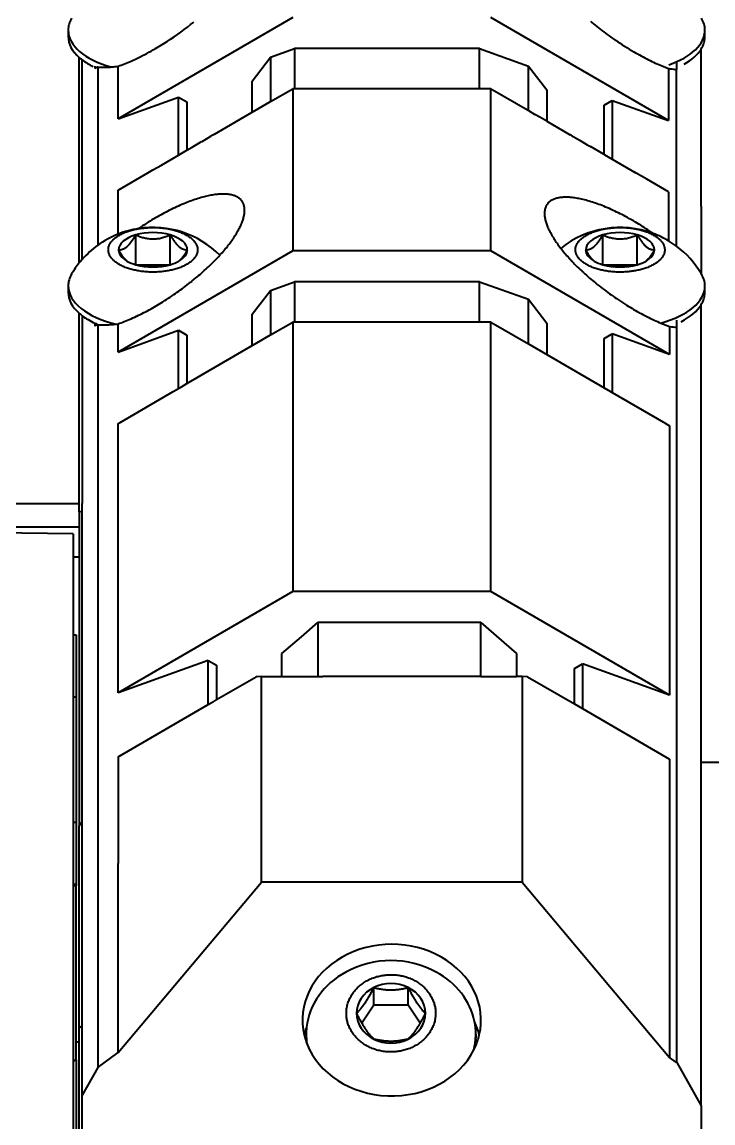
# Model space of a CAD drawing. Header units: millimetres. Extents: x 15 to 415, y 5 to 292.
# Drawn here: x 307.81 to 313.62, y 232.39 to 241.64 of the extents above; entities that cross this region are included whole.
import ezdxf

# ---------------------------------------------------------------- set-up
doc = ezdxf.new("R2010")
doc.units = ezdxf.units.MM
doc.layers.add('Geometries', color=7, linetype='Continuous')

msp = doc.modelspace()

# ---------------------------------------------------------------- linework, layer by layer
at = {"layer": 'Geometries', "linetype": 'Continuous', "lineweight": 40}
for p, q in [((310.0854, 241.6803), (308.6185, 240.8285)), ((313.2432, 240.8137), (311.7509, 241.6803)), ((308.1985, 241.5735), (308.1985, 241.5199)), ((313.5485, 241.5199), (313.5485, 241.5735)), ((309.8995, 241.3468), (310.1016, 241.4196)), ((310.1016, 241.4196), (310.1016, 241.081)), ((311.6561, 241.4196), (310.1016, 241.4196)), ((311.6561, 241.081), (311.6561, 241.4196)), ((311.6561, 241.4196), (312.0659, 241.2721)), ((313.5166, 240.0948), (313.5166, 241.4146)), ((308.2916, 239.6177), (308.2916, 241.3438)), ((308.3165, 239.6472), (308.3165, 241.3235)), ((309.7452, 241.1461), (309.8995, 241.3468)), ((309.8995, 241.3468), (309.8995, 240.9731)), ((312.9896, 241.3697), (312.9902, 241.3694)), ((308.4233, 241.2723), (308.4233, 241.2524)), ((308.4472, 241.2628), (308.4443, 241.2615)), ((308.4472, 241.2628), (308.4472, 239.7657)), ((308.6185, 241.2706), (308.6316, 241.2753)), ((308.6185, 240.8285), (308.6185, 241.2706)), ((312.0659, 240.8981), (312.0659, 241.2721)), ((312.0659, 241.2721), (312.2202, 241.0713)), ((313.2012, 241.2676), (313.2027, 241.267)), ((313.211, 241.2637), (313.2027, 241.267)), ((313.2432, 241.2513), (313.249, 241.2504)), ((313.2432, 241.2513), (313.2432, 240.8137)), ((313.3107, 239.7576), (313.3107, 241.2431)), ((313.3131, 241.2417), (313.313, 241.3086)), ((309.7452, 240.8835), (309.7452, 241.1461)), ((309.8995, 240.9731), (310.0854, 241.081)), ((310.0854, 241.081), (310.0854, 239.7203)), ((310.1016, 241.081), (310.0854, 241.081)), ((311.072, 241.081), (310.1016, 241.081)), ((311.6561, 241.081), (311.072, 241.081)), ((311.7509, 241.081), (311.6561, 241.081)), ((311.7509, 241.081), (311.7624, 241.0743)), ((311.7509, 239.7203), (311.7509, 241.081)), ((311.7624, 241.0743), (312.0571, 240.9032)), ((312.2202, 241.0713), (312.2202, 240.8085)), ((308.6185, 240.8285), (309.1261, 241.0112)), ((309.1261, 240.524), (309.1261, 241.0112)), ((309.1261, 241.0112), (309.1952, 240.9711)), ((309.1952, 240.9711), (309.1952, 240.5641)), ((309.798, 240.9141), (309.8995, 240.9731)), ((312.7016, 240.9437), (312.7707, 240.9838)), ((312.7707, 240.9838), (312.7707, 240.4888)), ((312.7707, 240.9838), (313.2432, 240.8137)), ((309.4291, 240.6999), (309.7452, 240.8835)), ((309.7452, 240.8835), (309.798, 240.9141)), ((312.0659, 240.8981), (312.0571, 240.9032)), ((312.0659, 240.8981), (312.121, 240.8661)), ((312.1607, 240.843), (312.121, 240.8661)), ((312.7016, 240.529), (312.7016, 240.9437)), ((312.2202, 240.8085), (312.1607, 240.843)), ((312.2202, 240.8085), (312.4115, 240.6974)), ((309.3237, 240.6387), (309.3987, 240.6822)), ((309.4259, 240.698), (309.3987, 240.6822)), ((309.4259, 240.698), (309.4291, 240.6999)), ((312.4115, 240.6974), (312.4152, 240.6953)), ((312.4266, 240.6886), (312.4152, 240.6953)), ((312.4266, 240.6886), (312.5016, 240.6451)), ((309.1952, 240.5641), (309.2409, 240.5906)), ((309.2409, 240.5906), (309.3109, 240.6313)), ((309.3109, 240.6313), (309.311, 240.6313)), ((309.311, 240.6313), (309.32, 240.6366)), ((309.32, 240.6366), (309.3237, 240.6387)), ((312.5016, 240.6451), (312.5602, 240.611)), ((312.5602, 240.611), (312.587, 240.5955)), ((312.7016, 240.529), (312.587, 240.5955)), ((308.9814, 240.4399), (309.1261, 240.524)), ((309.1261, 240.524), (309.1952, 240.5641)), ((312.7016, 240.529), (312.7707, 240.4888)), ((312.7707, 240.4888), (312.9584, 240.3798)), ((308.8681, 240.3742), (308.9108, 240.399)), ((308.9108, 240.399), (308.9814, 240.4399)), ((308.6185, 240.2292), (308.8681, 240.3742)), ((312.9721, 240.3719), (312.9584, 240.3798)), ((313.0611, 240.3202), (312.9721, 240.3719)), ((313.2432, 240.2145), (313.0611, 240.3202)), ((308.6185, 239.8595), (308.6185, 240.2292)), ((313.2432, 240.2145), (313.2432, 239.8029)), ((312.2009, 240.0394), (312.2008, 240.0331)), ((312.2008, 240.0331), (312.201, 240.0259)), ((313.5166, 240.0948), (313.5166, 239.5292)), ((308.7666, 239.6025), (308.7666, 239.8525)), ((309.0553, 239.6025), (309.0553, 239.8525)), ((312.6916, 239.6025), (312.6916, 239.8525)), ((312.9803, 239.6025), (312.9803, 239.8525)), ((310.0854, 239.7203), (308.6185, 238.8685)), ((308.6392, 239.6996), (308.6379, 239.7016)), ((311.7509, 239.7203), (310.0854, 239.7203)), ((313.2524, 238.8485), (311.7509, 239.7203)), ((308.7669, 239.6025), (309.0551, 239.6025)), ((312.6919, 239.6025), (312.9801, 239.6025)), ((308.1985, 239.4239), (308.1985, 239.3703)), ((309.7452, 239.1861), (309.8995, 239.3869)), ((309.8995, 239.3869), (310.1016, 239.4596)), ((309.8995, 239.3869), (309.8995, 239.0119)), ((311.6561, 239.4596), (310.1016, 239.4596)), ((310.1016, 239.4596), (310.1016, 239.1198)), ((311.6561, 239.4596), (312.0659, 239.3121)), ((311.6561, 239.1198), (311.6561, 239.4596)), ((313.5485, 239.3703), (313.5485, 239.4239)), ((312.0659, 238.9369), (312.0659, 239.3121)), ((312.0659, 239.3121), (312.2202, 239.1114)), ((308.2916, 237.5952), (308.2916, 239.1942)), ((313.5166, 237.7795), (313.5166, 239.265)), ((308.3165, 239.1739), (308.3165, 237.5952)), ((308.4233, 239.1105), (308.4233, 239.0871)), ((308.6185, 238.8685), (308.6185, 239.1053)), ((309.7452, 238.9223), (309.7452, 239.1861)), ((309.8995, 239.0119), (310.0854, 239.1198)), ((310.1016, 239.1198), (310.0854, 239.1198)), ((310.0854, 239.1198), (310.0854, 236.8561)), ((311.6561, 239.1198), (310.1016, 239.1198)), ((311.7509, 239.1198), (311.6561, 239.1198)), ((311.7509, 239.1198), (312.0659, 238.9369)), ((311.7509, 236.8561), (311.7509, 239.1198)), ((312.2202, 239.1114), (312.2202, 238.8473)), ((313.3131, 232.8961), (313.3131, 239.137)), ((308.4257, 239.0881), (308.4233, 239.0871)), ((308.4472, 239.0975), (308.4397, 239.0941)), ((308.4472, 239.0975), (308.4472, 232.854)), ((308.4472, 239.0975), (308.4535, 239.0971)), ((308.4535, 239.0971), (308.4596, 239.0969)), ((308.6185, 238.8685), (309.1261, 239.0512)), ((309.1261, 238.5628), (309.1261, 239.0512)), ((309.1261, 239.0512), (309.1952, 239.0111)), ((309.1952, 239.0111), (309.1952, 238.6029)), ((309.7516, 238.926), (309.8995, 239.0119)), ((312.7016, 238.9817), (312.7707, 239.0218)), ((312.7707, 239.0218), (312.7707, 238.5276)), ((313.2524, 238.8485), (312.7707, 239.0218)), ((313.2384, 239.0879), (313.2524, 239.0827)), ((313.2524, 239.0827), (313.2524, 238.8485)), ((313.2524, 239.0827), (313.2539, 239.0825)), ((313.2553, 239.0823), (313.2539, 239.0825)), ((313.3108, 239.0759), (313.3039, 239.0765)), ((313.3108, 239.0759), (313.3108, 232.8961)), ((309.1952, 238.6029), (309.7452, 238.9223)), ((309.7452, 238.9223), (309.7516, 238.926)), ((312.0659, 238.9369), (312.2202, 238.8473)), ((312.7016, 238.5678), (312.7016, 238.9817)), ((312.2202, 238.8473), (312.7016, 238.5678)), ((309.0812, 238.5367), (309.1261, 238.5628)), ((309.1261, 238.5628), (309.1507, 238.5771)), ((309.1507, 238.5771), (309.1952, 238.6029)), ((312.7016, 238.5678), (312.7025, 238.5672)), ((312.7025, 238.5672), (312.7556, 238.5364)), ((308.6347, 238.2775), (309.0812, 238.5367)), ((312.7556, 238.5364), (312.7707, 238.5276)), ((312.7707, 238.5276), (313.2008, 238.2779)), ((308.6185, 238.268), (308.6347, 238.2775)), ((308.6185, 236.0044), (308.6185, 238.268)), ((313.2008, 238.2779), (313.211, 238.272)), ((313.2134, 238.2706), (313.211, 238.272)), ((313.2134, 238.2706), (313.2367, 238.2571)), ((313.2367, 238.2571), (313.2524, 238.248)), ((313.2524, 238.248), (313.2524, 235.9843)), ((313.5166, 235.4182), (313.5166, 237.7795)), ((302.209, 237.5952), (308.2916, 237.5952)), ((308.2916, 237.5258), (308.2916, 237.5952)), ((308.2916, 237.5258), (308.3165, 237.5301)), ((308.3165, 237.5301), (308.3165, 237.5952)), ((308.3165, 234.9224), (308.3165, 237.5301)), ((308.2916, 237.5258), (308.2916, 237.3952)), ((308.2916, 237.3952), (303.8647, 237.3952)), ((308.2416, 237.3397), (303.8647, 237.3952)), ((308.2916, 237.3952), (308.2916, 237.1452)), ((308.2416, 237.3397), (308.2416, 237.1452)), ((308.2916, 237.1452), (308.2416, 237.1452)), ((308.2916, 237.1452), (308.2416, 237.1452)), ((308.2416, 237.1452), (308.2416, 236.493)), ((308.2916, 237.1452), (308.2916, 234.887)), ((310.0854, 236.8561), (308.6185, 236.0044)), ((311.7509, 236.8561), (310.0854, 236.8561)), ((313.2524, 235.9843), (311.7509, 236.8561)), ((310.1578, 236.476), (310.2952, 236.5954)), ((311.6652, 236.5954), (310.2952, 236.5954)), ((310.2952, 236.5954), (310.2952, 236.1411)), ((311.6652, 236.1411), (311.6652, 236.5954)), ((311.6652, 236.5954), (311.9652, 236.3347)), ((308.2416, 236.493), (308.2416, 235.968)), ((308.2416, 236.493), (308.2665, 236.493)), ((308.2665, 236.493), (308.2665, 235.968)), ((309.9952, 236.3347), (310.1578, 236.476)), ((309.9952, 236.1411), (309.9952, 236.3347)), ((311.9652, 236.3347), (311.9652, 236.1411)), ((309.3761, 236.2771), (308.6185, 236.0044)), ((309.3761, 235.9068), (309.3761, 236.2771)), ((309.3761, 236.2771), (309.4452, 236.2369)), ((309.4452, 236.2369), (309.4452, 235.947)), ((312.4516, 236.2075), (312.5207, 236.2477)), ((312.5207, 236.2477), (312.5207, 235.8717)), ((313.2524, 235.9843), (312.5207, 236.2477)), ((309.4452, 235.947), (309.7775, 236.1399)), ((309.8235, 236.1411), (309.7775, 236.1399)), ((309.8235, 234.4132), (309.8235, 236.1411)), ((309.8235, 236.1411), (309.9914, 236.1411)), ((309.9952, 236.1411), (309.9914, 236.1411)), ((309.9952, 236.1411), (310.2952, 236.1411)), ((310.2952, 236.1411), (310.3384, 236.1411)), ((311.3576, 236.1411), (310.3384, 236.1411)), ((311.6652, 236.1411), (311.3576, 236.1411)), ((311.6652, 236.1411), (311.9652, 236.1411)), ((312.0128, 236.1411), (311.9652, 236.1411)), ((312.0587, 236.1399), (312.0128, 236.1411)), ((312.0128, 236.1411), (312.0128, 234.4132)), ((312.0587, 236.1399), (312.4516, 235.9119)), ((312.4516, 235.9119), (312.4516, 236.2075)), ((308.2416, 235.968), (308.2416, 234.918)), ((308.2665, 235.968), (308.2416, 235.968)), ((308.2665, 235.968), (308.2665, 234.918)), ((308.6185, 235.4669), (309.3761, 235.9068)), ((309.3761, 235.9068), (309.4196, 235.9321)), ((309.4452, 235.947), (309.4196, 235.9321)), ((312.4516, 235.9119), (312.5207, 235.8717)), ((312.5207, 235.8717), (313.2524, 235.4469)), ((308.6185, 235.4669), (308.6185, 234.5704)), ((313.2524, 235.4469), (313.2524, 232.9392)), ((313.7209, 235.4182), (313.5166, 235.4182)), ((313.5166, 232.5338), (313.5166, 235.4182)), ((308.2416, 234.918), (308.2416, 234.393)), ((308.2416, 234.918), (308.2665, 234.918)), ((308.2665, 234.918), (308.2665, 234.393)), ((308.2916, 234.887), (308.3165, 234.9224)), ((308.2916, 233.1884), (308.2916, 234.887)), ((308.3165, 233.2035), (308.3165, 234.9224)), ((308.6185, 232.9803), (308.6185, 234.5704)), ((308.2416, 234.393), (308.2416, 234.3826)), ((308.2665, 234.393), (308.2416, 234.393)), ((308.2416, 234.3826), (308.2416, 232.907)), ((308.2665, 234.3826), (308.2416, 234.3826)), ((308.2665, 234.393), (308.2665, 234.3826)), ((308.2665, 233.0708), (308.2665, 234.3826)), ((308.6185, 232.9803), (309.8235, 234.4132)), ((312.0128, 234.4132), (309.8235, 234.4132)), ((312.0128, 234.4132), (313.2524, 232.9392)), ((310.7666, 233.3828), (310.7666, 233.5272)), ((311.0553, 233.3828), (311.0553, 233.5272)), ((310.6651, 233.2305), (310.7666, 233.3828)), ((310.7666, 233.3828), (311.0553, 233.3828)), ((311.0553, 233.3828), (311.1568, 233.2305)), ((310.536, 233.3107), (310.5361, 233.3199)), ((308.3165, 233.2035), (308.2916, 233.1884)), ((308.2916, 233.0708), (308.2916, 233.1884)), ((308.3165, 232.6214), (308.3165, 233.2035)), ((310.1985, 233.1354), (310.1985, 233.1045)), ((311.6235, 233.1354), (311.6235, 233.1045)), ((308.2665, 232.9196), (308.2665, 233.0708)), ((308.2665, 233.0708), (308.2916, 233.0708)), ((308.2916, 231.0667), (308.2916, 233.0708)), ((308.2665, 232.9196), (308.2416, 232.907)), ((308.2416, 232.907), (308.2416, 231.741)), ((308.2665, 232.9196), (308.2665, 231.0667)), ((308.4472, 232.854), (308.6185, 232.9803)), ((313.3108, 232.8961), (313.2524, 232.9392)), ((308.4472, 232.854), (308.3165, 232.6214)), ((313.3108, 232.8961), (313.3131, 232.8961)), ((313.3131, 232.8961), (313.5166, 232.5338)), ((308.3165, 231.5289), (308.3165, 232.6214)), ((313.5166, 232.5338), (313.5166, 231.5289))]:
    msp.add_line(p, q, dxfattribs=at)
at = {"layer": 'Geometries', "linetype": 'Continuous', "lineweight": 40, "flags": 128}
for points in [[(312.5877, 241.649), (312.5997, 241.6388), (312.6133, 241.6275), (312.627, 241.6162), (312.641, 241.6048), (312.6552, 241.5934), (312.6695, 241.5822), (312.6839, 241.5711), (312.6916, 241.5651)], [(312.6916, 241.5651), (312.6983, 241.5601), (312.7128, 241.5491), (312.7274, 241.5384), (312.7434, 241.5266), (312.7596, 241.5151), (312.7757, 241.5037), (312.7919, 241.4925), (312.7977, 241.4885)], [(308.9314, 241.4184), (308.9456, 241.4267), (308.9599, 241.4352), (308.9641, 241.4378)], [(308.9641, 241.4378), (308.9742, 241.4439), (308.9886, 241.4527), (309.003, 241.4617), (309.0175, 241.4708), (309.0309, 241.4794)], [(308.6316, 241.2753), (308.6448, 241.2802), (308.6582, 241.2853), (308.6717, 241.2906), (308.6853, 241.2961), (308.699, 241.3018), (308.7128, 241.3076), (308.7282, 241.3143), (308.7436, 241.3212), (308.7591, 241.3283), (308.7747, 241.3356), (308.7864, 241.3412)], [(312.951, 241.3916), (312.9666, 241.3827), (312.9822, 241.3738), (312.9896, 241.3697)], [(312.9902, 241.3694), (312.9978, 241.3652), (313.0134, 241.3567), (313.0291, 241.3483), (313.0447, 241.3401), (313.0594, 241.3326), (313.074, 241.3252), (313.0886, 241.318), (313.1032, 241.311), (313.1177, 241.3041), (313.1321, 241.2974), (313.1465, 241.2909), (313.1608, 241.2846), (313.175, 241.2785), (313.189, 241.2726), (313.2012, 241.2676)], [(308.4321, 241.2561), (308.4312, 241.2558), (308.4233, 241.2524)], [(308.4443, 241.2615), (308.4392, 241.2592), (308.4321, 241.2561)], [(308.4472, 241.2628), (308.4597, 241.2622), (308.4725, 241.2618), (308.4855, 241.2616), (308.4987, 241.2616), (308.5121, 241.2619), (308.5257, 241.2623), (308.536, 241.2628)], [(308.536, 241.2628), (308.5395, 241.263), (308.5523, 241.2638), (308.5575, 241.2642)], [(308.5575, 241.2642), (308.5653, 241.2648), (308.5784, 241.266), (308.5916, 241.2673), (308.605, 241.2689), (308.6185, 241.2706)], [(313.211, 241.2637), (313.2163, 241.2616), (313.2298, 241.2563), (313.2432, 241.2513)], [(313.249, 241.2504), (313.2569, 241.2493), (313.2706, 241.2475), (313.2841, 241.2459), (313.2897, 241.2452)], [(313.2897, 241.2452), (313.2975, 241.2444), (313.3107, 241.2431)], [(309.6813, 240.0597), (309.6812, 240.0664), (309.6808, 240.0729), (309.6802, 240.0793), (309.6793, 240.0855), (309.6782, 240.0916), (309.6769, 240.0975), (309.6753, 240.1032), (309.6734, 240.1088), (309.6712, 240.1145), (309.6688, 240.12), (309.6661, 240.1253), (309.6631, 240.1304), (309.6599, 240.1353), (309.6564, 240.1401), (309.6523, 240.145), (309.648, 240.1497), (309.6434, 240.1542), (309.6385, 240.1585), (309.6333, 240.1625), (309.6278, 240.1663), (309.6221, 240.1698), (309.6167, 240.1729), (309.611, 240.1757), (309.6052, 240.1784), (309.5991, 240.1809), (309.5929, 240.1832), (309.5864, 240.1853), (309.5792, 240.1873), (309.5718, 240.1892), (309.5642, 240.1908), (309.5564, 240.1922), (309.5484, 240.1934), (309.5402, 240.1944), (309.5319, 240.1952), (309.5241, 240.1957), (309.5162, 240.1961), (309.5081, 240.1963), (309.4998, 240.1964), (309.4912, 240.1962), (309.4824, 240.1959), (309.4726, 240.1954), (309.4626, 240.1946), (309.4522, 240.1937), (309.4417, 240.1925), (309.4309, 240.1911), (309.4198, 240.1894), (309.4085, 240.1876), (309.3979, 240.1857), (309.3872, 240.1836), (309.3762, 240.1813), (309.365, 240.1788), (309.3537, 240.1761), (309.3422, 240.1732), (309.3294, 240.1699), (309.3165, 240.1663), (309.3033, 240.1624), (309.2899, 240.1584), (309.2764, 240.154), (309.2626, 240.1495), (309.2487, 240.1447), (309.2358, 240.1402), (309.2228, 240.1354), (309.2097, 240.1304), (309.1964, 240.1253), (309.1831, 240.1199), (309.1696, 240.1144), (309.1548, 240.1082), (309.1399, 240.1017), (309.1248, 240.0951), (309.1097, 240.0882), (309.0946, 240.0812), (309.0793, 240.0739), (309.064, 240.0665), (309.0499, 240.0595), (309.0358, 240.0524), (309.0217, 240.0451), (309.0075, 240.0376), (308.9934, 240.0301), (308.9792, 240.0224), (308.9638, 240.0138), (308.9484, 240.0051), (308.933, 239.9963), (308.9176, 239.9873), (308.9023, 239.9782), (308.8871, 239.9689), (308.8719, 239.9596), (308.8552, 239.9492), (308.8387, 239.9387), (308.8223, 239.9281), (308.806, 239.9173), (308.7898, 239.9065), (308.7891, 239.906)], [(313.1139, 239.8651), (313.1008, 239.8741), (313.0848, 239.8849), (313.0687, 239.8956), (313.054, 239.9052), (313.0392, 239.9147), (313.0244, 239.9242), (313.0094, 239.9335), (312.9945, 239.9427), (312.9795, 239.9517), (312.9645, 239.9607), (312.9479, 239.9703), (312.9313, 239.9798), (312.9148, 239.9892), (312.8982, 239.9983), (312.8816, 240.0072), (312.8666, 240.0152), (312.8517, 240.023), (312.8367, 240.0306), (312.8219, 240.038), (312.807, 240.0453), (312.7923, 240.0523), (312.7777, 240.0592), (312.7616, 240.0665), (312.7457, 240.0736), (312.73, 240.0804), (312.7144, 240.087), (312.6989, 240.0934), (312.685, 240.0989), (312.6712, 240.1043), (312.6575, 240.1094), (312.6441, 240.1143), (312.6307, 240.119), (312.6176, 240.1235), (312.6046, 240.1278), (312.5905, 240.1322), (312.5767, 240.1364), (312.5631, 240.1404), (312.5497, 240.144), (312.5366, 240.1475), (312.5248, 240.1504), (312.5131, 240.1531), (312.5015, 240.1556), (312.4901, 240.1579), (312.4787, 240.16), (312.4675, 240.162), (312.4565, 240.1637), (312.4464, 240.1651), (312.4366, 240.1663), (312.4268, 240.1673), (312.4172, 240.1682), (312.4078, 240.1688), (312.3985, 240.1693), (312.3885, 240.1696), (312.3788, 240.1697), (312.3692, 240.1696), (312.3599, 240.1692), (312.3508, 240.1686), (312.3419, 240.1678), (312.3332, 240.1667), (312.3255, 240.1655), (312.318, 240.1642), (312.3107, 240.1626), (312.3036, 240.1609), (312.2967, 240.1589), (312.2901, 240.1568), (312.2831, 240.1543), (312.2763, 240.1515), (312.2699, 240.1485), (312.2637, 240.1453), (312.2578, 240.1418), (312.2522, 240.1382), (312.2469, 240.1343), (312.2422, 240.1306), (312.2378, 240.1267), (312.2337, 240.1226), (312.2298, 240.1184), (312.2262, 240.114), (312.2228, 240.1094), (312.2194, 240.1043), (312.2162, 240.099), (312.2134, 240.0934), (312.2109, 240.0877), (312.2086, 240.0819), (312.2067, 240.0758), (312.205, 240.0697), (312.2037, 240.0639), (312.2027, 240.0579), (312.2018, 240.0519), (312.2013, 240.0457), (312.2009, 240.0394)], [(309.492, 239.7033), (309.5013, 239.714), (309.5103, 239.7246), (309.5191, 239.735), (309.5277, 239.7455), (309.5361, 239.7559), (309.5443, 239.7664), (309.5517, 239.776), (309.559, 239.7856), (309.5661, 239.7952), (309.5731, 239.8048), (309.5798, 239.8144), (309.5864, 239.8239), (309.5934, 239.8344), (309.6002, 239.8448), (309.6068, 239.8551), (309.6131, 239.8655), (309.6192, 239.8757), (309.625, 239.8859), (309.6306, 239.8961), (309.6355, 239.9053), (309.6401, 239.9145), (309.6446, 239.9236), (309.6487, 239.9326), (309.6527, 239.9416), (309.6564, 239.9504), (309.6597, 239.9588), (309.6628, 239.967), (309.6657, 239.9752), (309.6683, 239.9833), (309.6707, 239.9913), (309.6728, 239.9992), (309.6748, 240.0069), (309.6764, 240.0146), (309.6779, 240.0224), (309.6791, 240.0302), (309.6801, 240.0378), (309.6808, 240.0452), (309.6812, 240.0525), (309.6813, 240.0597)], [(312.201, 240.0259), (312.2014, 240.0185), (312.2021, 240.011), (312.203, 240.0033), (312.2043, 239.9954), (312.2058, 239.9873), (312.2077, 239.979), (312.2096, 239.9712), (312.2118, 239.9634), (312.2143, 239.9553), (312.2169, 239.9472), (312.2199, 239.9389), (312.2231, 239.9304), (312.2268, 239.9211), (312.2309, 239.9115), (312.2353, 239.9019), (312.2399, 239.8921), (312.2449, 239.8822), (312.2501, 239.8721), (312.2557, 239.8619), (312.261, 239.8525), (312.2666, 239.8429), (312.2724, 239.8333), (312.2784, 239.8236), (312.2847, 239.8138), (312.2913, 239.8039), (312.2986, 239.793), (312.3063, 239.7821), (312.3142, 239.7711), (312.3223, 239.76), (312.3307, 239.7489), (312.338, 239.7395)], [(308.536, 239.7275), (308.5361, 239.7329), (308.5366, 239.7382), (308.5374, 239.7437), (308.5385, 239.7492), (308.5399, 239.7547), (308.5417, 239.7602), (308.5439, 239.7658), (308.5462, 239.7709), (308.5488, 239.7761), (308.5517, 239.7812), (308.5549, 239.7863), (308.5584, 239.7914), (308.5623, 239.7965), (308.5664, 239.8015), (308.5707, 239.8064), (308.5754, 239.8112), (308.5804, 239.816), (308.5857, 239.8208), (308.5912, 239.8255), (308.5971, 239.8301), (308.6033, 239.8347), (308.6097, 239.8392), (308.6164, 239.8435), (308.6234, 239.8478), (308.6306, 239.852), (308.6381, 239.8561), (308.6458, 239.8601), (308.6538, 239.864), (308.662, 239.8677), (308.6703, 239.8713), (308.6789, 239.8748), (308.6877, 239.8782), (308.6967, 239.8814), (308.7058, 239.8845), (308.715, 239.8874), (308.7244, 239.8902), (308.7339, 239.8928), (308.7436, 239.8953), (308.7533, 239.8976), (308.7631, 239.8998), (308.7729, 239.9019), (308.7827, 239.9037), (308.7924, 239.9054), (308.8022, 239.907), (308.812, 239.9084), (308.8218, 239.9096), (308.8316, 239.9108), (308.8413, 239.9118), (308.8511, 239.9126), (308.8612, 239.9134), (308.8713, 239.914), (308.8814, 239.9144), (308.8913, 239.9148), (308.9012, 239.915), (308.911, 239.915), (308.9216, 239.9149), (308.9324, 239.9147), (308.9433, 239.9143), (308.9543, 239.9138), (308.9653, 239.913), (308.9764, 239.9121), (308.9876, 239.9111), (308.9978, 239.9099), (309.0081, 239.9086), (309.0184, 239.9072), (309.0286, 239.9056), (309.0388, 239.9038), (309.049, 239.9019), (309.0589, 239.8998), (309.0687, 239.8976), (309.0784, 239.8953), (309.088, 239.8928), (309.0975, 239.8902), (309.1069, 239.8874), (309.1162, 239.8845), (309.1253, 239.8814), (309.1342, 239.8782), (309.143, 239.8748), (309.1516, 239.8713), (309.16, 239.8677), (309.1682, 239.864), (309.1761, 239.8601), (309.1839, 239.8561), (309.1914, 239.852), (309.1986, 239.8478), (309.2056, 239.8435), (309.2123, 239.8392), (309.2187, 239.8347), (309.2248, 239.8301), (309.2307, 239.8255), (309.2363, 239.8208), (309.2416, 239.816), (309.2465, 239.8112), (309.2512, 239.8064), (309.2556, 239.8015), (309.2596, 239.7965), (309.2633, 239.7917), (309.2667, 239.7868), (309.2699, 239.7819), (309.2727, 239.777), (309.2752, 239.7721), (309.2775, 239.7672), (309.2795, 239.7623), (309.2812, 239.7575), (309.2827, 239.7524), (309.2839, 239.7473), (309.2848, 239.7423), (309.2855, 239.7373), (309.2858, 239.7324), (309.286, 239.7275), (309.2858, 239.7222), (309.2854, 239.7168), (309.2846, 239.7114), (309.2835, 239.7059), (309.282, 239.7003), (309.2802, 239.6948), (309.2781, 239.6892), (309.2758, 239.6841), (309.2732, 239.679), (309.2703, 239.6738), (309.267, 239.6687), (309.2635, 239.6636), (309.2596, 239.6585), (309.2556, 239.6536), (309.2512, 239.6487), (309.2465, 239.6438), (309.2416, 239.639), (309.2363, 239.6342), (309.2307, 239.6295), (309.2248, 239.6249), (309.2187, 239.6204), (309.2123, 239.6159), (309.2056, 239.6115), (309.1986, 239.6072), (309.1914, 239.603), (309.1839, 239.5989), (309.1761, 239.5949), (309.1682, 239.5911), (309.16, 239.5873), (309.1516, 239.5837), (309.143, 239.5802), (309.1342, 239.5769), (309.1253, 239.5737), (309.1162, 239.5706), (309.1069, 239.5677), (309.0975, 239.5649), (309.088, 239.5622), (309.0784, 239.5597), (309.0687, 239.5574), (309.0589, 239.5552), (309.049, 239.5532), (309.0393, 239.5513), (309.0295, 239.5496), (309.0198, 239.5481), (309.01, 239.5467), (309.0002, 239.5454), (308.9904, 239.5443), (308.9806, 239.5433), (308.9709, 239.5424), (308.9607, 239.5417), (308.9506, 239.5411), (308.9406, 239.5406), (308.9306, 239.5403), (308.9207, 239.5401), (308.911, 239.54), (308.9003, 239.5401), (308.8895, 239.5403), (308.8786, 239.5407), (308.8677, 239.5413), (308.8566, 239.542), (308.8455, 239.5429), (308.8344, 239.544), (308.8241, 239.5451), (308.8139, 239.5464), (308.8036, 239.5479), (308.7933, 239.5495), (308.7831, 239.5513), (308.7729, 239.5532), (308.7631, 239.5552), (308.7533, 239.5574), (308.7436, 239.5597), (308.7339, 239.5622), (308.7244, 239.5649), (308.715, 239.5677), (308.7058, 239.5706), (308.6967, 239.5737), (308.6877, 239.5769), (308.6789, 239.5802), (308.6703, 239.5837), (308.662, 239.5873), (308.6538, 239.5911), (308.6458, 239.5949), (308.6381, 239.5989), (308.6306, 239.603), (308.6234, 239.6072), (308.6164, 239.6115), (308.6097, 239.6159), (308.6033, 239.6204), (308.5971, 239.6249), (308.5912, 239.6295), (308.5857, 239.6342), (308.5804, 239.639), (308.5754, 239.6438), (308.5707, 239.6487), (308.5664, 239.6536), (308.5623, 239.6585), (308.5586, 239.6634), (308.5552, 239.6682), (308.5521, 239.6731), (308.5493, 239.678), (308.5467, 239.6829), (308.5445, 239.6878), (308.5425, 239.6927), (308.5408, 239.6976), (308.5393, 239.7027), (308.5381, 239.7077), (308.5371, 239.7127), (308.5365, 239.7177), (308.5361, 239.7226), (308.536, 239.7275)], [(308.6223, 239.7275), (308.6261, 239.7276), (308.6299, 239.7278), (308.6336, 239.7281), (308.6373, 239.7286), (308.6408, 239.7292), (308.6444, 239.7299), (308.6485, 239.7309), (308.6525, 239.7321), (308.6564, 239.7334), (308.6604, 239.7349), (308.6648, 239.7368), (308.6691, 239.739), (308.6734, 239.7413), (308.6776, 239.7439), (308.6819, 239.7467), (308.6861, 239.7498), (308.6903, 239.753), (308.6945, 239.7565), (308.6987, 239.7603), (308.7029, 239.7643), (308.7071, 239.7685), (308.7113, 239.773), (308.7155, 239.7778), (308.7198, 239.7829), (308.7242, 239.7883), (308.7286, 239.794), (308.7326, 239.7993), (308.7366, 239.805), (308.7407, 239.8109), (308.7449, 239.8171), (308.7491, 239.8236), (308.7525, 239.829), (308.7559, 239.8345), (308.7594, 239.8403), (308.763, 239.8463), (308.7666, 239.8525)], [(308.7666, 239.8525), (308.7764, 239.8484), (308.7862, 239.8445), (308.7962, 239.8408), (308.8062, 239.8373), (308.8144, 239.8346), (308.8226, 239.8322), (308.8308, 239.8299), (308.8392, 239.8278), (308.8476, 239.8259), (308.8565, 239.8241), (308.8655, 239.8226), (308.8746, 239.8213), (308.8837, 239.8203), (308.8929, 239.8196), (308.9019, 239.8192), (308.911, 239.819), (308.92, 239.8192), (308.929, 239.8196), (308.9379, 239.8203), (308.9469, 239.8213), (308.9558, 239.8225), (308.9648, 239.824), (308.9739, 239.8258), (308.9828, 239.8278), (308.9917, 239.83), (309.0005, 239.8325), (309.0099, 239.8354), (309.0191, 239.8384), (309.0283, 239.8417), (309.0374, 239.8451), (309.0464, 239.8488), (309.0553, 239.8525)], [(309.0553, 239.8525), (309.0592, 239.8459), (309.0629, 239.8396), (309.0666, 239.8335), (309.0703, 239.8277), (309.0739, 239.822), (309.0774, 239.8167), (309.0815, 239.8106), (309.0855, 239.8048), (309.0895, 239.7992), (309.0934, 239.794), (309.0978, 239.7883), (309.1021, 239.7829), (309.1064, 239.7778), (309.1107, 239.773), (309.1149, 239.7685), (309.1191, 239.7643), (309.1233, 239.7603), (309.1275, 239.7565), (309.1317, 239.753), (309.1359, 239.7498), (309.1401, 239.7467), (309.1443, 239.7439), (309.1486, 239.7413), (309.1529, 239.739), (309.1572, 239.7368), (309.1616, 239.7349), (309.1656, 239.7334), (309.1696, 239.732), (309.1737, 239.7308), (309.1779, 239.7298), (309.1821, 239.729), (309.1855, 239.7285), (309.189, 239.7281), (309.1925, 239.7278), (309.196, 239.7276), (309.1996, 239.7275)], [(312.461, 239.7275), (312.4611, 239.7329), (312.4616, 239.7382), (312.4624, 239.7437), (312.4635, 239.7492), (312.4649, 239.7547), (312.4667, 239.7602), (312.4689, 239.7658), (312.4712, 239.7709), (312.4738, 239.7761), (312.4767, 239.7812), (312.4799, 239.7863), (312.4834, 239.7914), (312.4873, 239.7965), (312.4914, 239.8015), (312.4957, 239.8064), (312.5004, 239.8112), (312.5054, 239.816), (312.5107, 239.8208), (312.5162, 239.8255), (312.5221, 239.8301), (312.5283, 239.8347), (312.5347, 239.8392), (312.5414, 239.8435), (312.5484, 239.8478), (312.5556, 239.852), (312.5631, 239.8561), (312.5708, 239.8601), (312.5788, 239.864), (312.587, 239.8677), (312.5953, 239.8713), (312.6039, 239.8748), (312.6127, 239.8782), (312.6217, 239.8814), (312.6308, 239.8845), (312.64, 239.8874), (312.6494, 239.8902), (312.6589, 239.8928), (312.6686, 239.8953), (312.6783, 239.8976), (312.6881, 239.8998), (312.6979, 239.9019), (312.7077, 239.9037), (312.7174, 239.9054), (312.7272, 239.907), (312.737, 239.9084), (312.7468, 239.9096), (312.7566, 239.9108), (312.7663, 239.9118), (312.7761, 239.9126), (312.7862, 239.9134), (312.7963, 239.914), (312.8064, 239.9144), (312.8163, 239.9148), (312.8262, 239.915), (312.836, 239.915), (312.8466, 239.9149), (312.8574, 239.9147), (312.8683, 239.9143), (312.8793, 239.9138), (312.8903, 239.913), (312.9014, 239.9121), (312.9126, 239.9111), (312.9228, 239.9099), (312.9331, 239.9086), (312.9434, 239.9072), (312.9536, 239.9056), (312.9638, 239.9038), (312.974, 239.9019), (312.9839, 239.8998), (312.9937, 239.8976), (313.0034, 239.8953), (313.013, 239.8928), (313.0225, 239.8902), (313.0319, 239.8874), (313.0412, 239.8845), (313.0503, 239.8814), (313.0592, 239.8782), (313.068, 239.8748), (313.0766, 239.8713), (313.085, 239.8677), (313.0932, 239.864), (313.1011, 239.8601), (313.1089, 239.8561), (313.1164, 239.852), (313.1236, 239.8478), (313.1306, 239.8435), (313.1373, 239.8392), (313.1437, 239.8347), (313.1498, 239.8301), (313.1557, 239.8255), (313.1613, 239.8208), (313.1666, 239.816), (313.1715, 239.8112), (313.1762, 239.8064), (313.1806, 239.8015), (313.1846, 239.7965), (313.1883, 239.7917), (313.1917, 239.7868), (313.1949, 239.7819), (313.1977, 239.777), (313.2002, 239.7721), (313.2025, 239.7672), (313.2045, 239.7623), (313.2062, 239.7575), (313.2077, 239.7524), (313.2089, 239.7473), (313.2098, 239.7423), (313.2105, 239.7373), (313.2108, 239.7324), (313.211, 239.7275), (313.2108, 239.7222), (313.2104, 239.7168), (313.2096, 239.7114), (313.2085, 239.7059), (313.207, 239.7003), (313.2052, 239.6948), (313.2031, 239.6892), (313.2008, 239.6841), (313.1982, 239.679), (313.1953, 239.6738), (313.192, 239.6687), (313.1885, 239.6636), (313.1846, 239.6585), (313.1806, 239.6536), (313.1762, 239.6487), (313.1715, 239.6438), (313.1666, 239.639), (313.1613, 239.6342), (313.1557, 239.6295), (313.1498, 239.6249), (313.1437, 239.6204), (313.1373, 239.6159), (313.1306, 239.6115), (313.1236, 239.6072), (313.1164, 239.603), (313.1089, 239.5989), (313.1011, 239.5949), (313.0932, 239.5911), (313.085, 239.5873), (313.0766, 239.5837), (313.068, 239.5802), (313.0592, 239.5769), (313.0503, 239.5737), (313.0412, 239.5706), (313.0319, 239.5677), (313.0225, 239.5649), (313.013, 239.5622), (313.0034, 239.5597), (312.9937, 239.5574), (312.9839, 239.5552), (312.974, 239.5532), (312.9643, 239.5513), (312.9545, 239.5496), (312.9448, 239.5481), (312.935, 239.5467), (312.9252, 239.5454), (312.9154, 239.5443), (312.9056, 239.5433), (312.8959, 239.5424), (312.8857, 239.5417), (312.8756, 239.5411), (312.8656, 239.5406), (312.8556, 239.5403), (312.8457, 239.5401), (312.836, 239.54), (312.8253, 239.5401), (312.8145, 239.5403), (312.8036, 239.5407), (312.7927, 239.5413), (312.7816, 239.542), (312.7705, 239.5429), (312.7594, 239.544), (312.7491, 239.5451), (312.7389, 239.5464), (312.7286, 239.5479), (312.7183, 239.5495), (312.7081, 239.5513), (312.6979, 239.5532), (312.6881, 239.5552), (312.6783, 239.5574), (312.6686, 239.5597), (312.6589, 239.5622), (312.6494, 239.5649), (312.64, 239.5677), (312.6308, 239.5706), (312.6217, 239.5737), (312.6127, 239.5769), (312.6039, 239.5802), (312.5953, 239.5837), (312.587, 239.5873), (312.5788, 239.5911), (312.5708, 239.5949), (312.5631, 239.5989), (312.5556, 239.603), (312.5484, 239.6072), (312.5414, 239.6115), (312.5347, 239.6159), (312.5283, 239.6204), (312.5221, 239.6249), (312.5162, 239.6295), (312.5107, 239.6342), (312.5054, 239.639), (312.5004, 239.6438), (312.4957, 239.6487), (312.4914, 239.6536), (312.4873, 239.6585), (312.4836, 239.6634), (312.4802, 239.6682), (312.4771, 239.6731), (312.4743, 239.678), (312.4717, 239.6829), (312.4695, 239.6878), (312.4675, 239.6927), (312.4658, 239.6976), (312.4643, 239.7027), (312.4631, 239.7077), (312.4621, 239.7127), (312.4615, 239.7177), (312.4611, 239.7226), (312.461, 239.7275)], [(312.5473, 239.7275), (312.5511, 239.7276), (312.5549, 239.7278), (312.5586, 239.7281), (312.5623, 239.7286), (312.5658, 239.7292), (312.5694, 239.7299), (312.5735, 239.7309), (312.5775, 239.7321), (312.5814, 239.7334), (312.5854, 239.7349), (312.5898, 239.7368), (312.5941, 239.739), (312.5984, 239.7413), (312.6026, 239.7439), (312.6069, 239.7467), (312.6111, 239.7498), (312.6153, 239.753), (312.6195, 239.7565), (312.6237, 239.7603), (312.6279, 239.7643), (312.6321, 239.7685), (312.6363, 239.773), (312.6405, 239.7778), (312.6448, 239.7829), (312.6492, 239.7883), (312.6536, 239.794), (312.6576, 239.7993), (312.6616, 239.805), (312.6657, 239.8109), (312.6699, 239.8171), (312.6741, 239.8236), (312.6775, 239.829), (312.6809, 239.8345), (312.6844, 239.8403), (312.688, 239.8463), (312.6916, 239.8525)], [(312.6916, 239.8525), (312.7014, 239.8484), (312.7112, 239.8445), (312.7212, 239.8408), (312.7312, 239.8373), (312.7394, 239.8346), (312.7476, 239.8322), (312.7558, 239.8299), (312.7642, 239.8278), (312.7726, 239.8259), (312.7815, 239.8241), (312.7905, 239.8226), (312.7996, 239.8213), (312.8087, 239.8203), (312.8179, 239.8196), (312.8269, 239.8192), (312.836, 239.819), (312.845, 239.8192), (312.854, 239.8196), (312.8629, 239.8203), (312.8719, 239.8213), (312.8808, 239.8225), (312.8898, 239.824), (312.8989, 239.8258), (312.9078, 239.8278), (312.9167, 239.83), (312.9255, 239.8325), (312.9349, 239.8354), (312.9441, 239.8384), (312.9533, 239.8417), (312.9624, 239.8451), (312.9714, 239.8488), (312.9803, 239.8525)], [(312.9803, 239.8525), (312.9842, 239.8459), (312.9879, 239.8396), (312.9916, 239.8335), (312.9953, 239.8277), (312.9989, 239.822), (313.0024, 239.8167), (313.0065, 239.8106), (313.0105, 239.8048), (313.0145, 239.7992), (313.0184, 239.794), (313.0228, 239.7883), (313.0271, 239.7829), (313.0314, 239.7778), (313.0357, 239.773), (313.0399, 239.7685), (313.0441, 239.7643), (313.0483, 239.7603), (313.0525, 239.7565), (313.0567, 239.753), (313.0609, 239.7498), (313.0651, 239.7467), (313.0693, 239.7439), (313.0736, 239.7413), (313.0779, 239.739), (313.0822, 239.7368), (313.0866, 239.7349), (313.0906, 239.7334), (313.0946, 239.732), (313.0987, 239.7308), (313.1029, 239.7298), (313.1071, 239.729), (313.1105, 239.7285), (313.114, 239.7281), (313.1175, 239.7278), (313.121, 239.7276), (313.1246, 239.7275)], [(308.6379, 239.7016), (308.6364, 239.704), (308.633, 239.7095), (308.6295, 239.7153), (308.6259, 239.7213), (308.6223, 239.7275)], [(308.6928, 239.633), (308.6903, 239.6353), (308.6861, 239.6393), (308.6819, 239.6435), (308.6776, 239.648), (308.6734, 239.6528), (308.6691, 239.6579), (308.6648, 239.6633), (308.6604, 239.669), (308.6564, 239.6743), (308.6523, 239.68), (308.6482, 239.6859), (308.6441, 239.6921), (308.6398, 239.6986), (308.6392, 239.6996)], [(309.1567, 239.6627), (309.1529, 239.6579), (309.1486, 239.6528), (309.1443, 239.648), (309.1401, 239.6435), (309.1359, 239.6393), (309.1317, 239.6353), (309.1292, 239.6331)], [(309.1827, 239.6996), (309.1811, 239.697), (309.1776, 239.6917), (309.1735, 239.6856), (309.1695, 239.6798), (309.1655, 239.6742), (309.1616, 239.669), (309.1572, 239.6633), (309.1567, 239.6627)], [(309.1885, 239.7087), (309.1883, 239.7085), (309.1847, 239.7027), (309.1827, 239.6996)], [(309.1952, 239.7199), (309.192, 239.7146), (309.1885, 239.7087)], [(309.1996, 239.7275), (309.1958, 239.7209), (309.1952, 239.7199)], [(309.4305, 239.6371), (309.4354, 239.6421), (309.4452, 239.6523), (309.4548, 239.6625), (309.4643, 239.6726), (309.4729, 239.6819)], [(309.4729, 239.6819), (309.4735, 239.6826), (309.4794, 239.6892)], [(309.4794, 239.6892), (309.4824, 239.6925), (309.492, 239.7033)], [(312.4075, 239.6572), (312.4113, 239.653), (312.4218, 239.6417), (312.4265, 239.6366)], [(312.5539, 239.7163), (312.5509, 239.7213), (312.5473, 239.7275)], [(312.5642, 239.6996), (312.5614, 239.704), (312.558, 239.7095), (312.5545, 239.7153), (312.5539, 239.7163)], [(312.5854, 239.6689), (312.5854, 239.669), (312.5814, 239.6743), (312.5773, 239.68), (312.5732, 239.6859), (312.5691, 239.6921), (312.5648, 239.6986), (312.5642, 239.6996)], [(312.6178, 239.633), (312.6153, 239.6353), (312.6111, 239.6393), (312.6069, 239.6435), (312.6026, 239.648), (312.5984, 239.6528), (312.5941, 239.6579), (312.5898, 239.6633), (312.5854, 239.6689)], [(313.1077, 239.6996), (313.1061, 239.697), (313.1026, 239.6917), (313.0985, 239.6856), (313.0945, 239.6798), (313.0905, 239.6742), (313.0866, 239.669), (313.0822, 239.6633), (313.0779, 239.6579), (313.0736, 239.6528), (313.0693, 239.648), (313.0651, 239.6435), (313.0609, 239.6393), (313.0567, 239.6353), (313.0542, 239.6331)], [(313.1246, 239.7275), (313.1208, 239.7209), (313.117, 239.7146), (313.1133, 239.7085), (313.1097, 239.7027), (313.1077, 239.6996)], [(309.3208, 239.5332), (309.3305, 239.5418), (309.3422, 239.5523), (309.3548, 239.5638), (309.3622, 239.5707)], [(309.3622, 239.5707), (309.3671, 239.5752), (309.3792, 239.5866), (309.3911, 239.598), (309.4028, 239.6093), (309.4029, 239.6095)], [(309.4029, 239.6095), (309.4142, 239.6206), (309.4254, 239.6319), (309.4305, 239.6371)], [(312.4265, 239.6366), (312.4324, 239.6304), (312.4432, 239.6191), (312.4542, 239.6078), (312.4653, 239.5966), (312.4766, 239.5854), (312.4891, 239.5732), (312.4914, 239.571)], [(312.4914, 239.571), (312.5018, 239.561), (312.5135, 239.55)], [(309.2363, 239.4623), (309.2417, 239.4666), (309.2557, 239.478), (309.2613, 239.4826)], [(309.2613, 239.4826), (309.2695, 239.4894), (309.282, 239.4998), (309.2944, 239.5103), (309.3066, 239.5208), (309.3186, 239.5313), (309.3208, 239.5332)], [(312.5135, 239.55), (312.5147, 239.5489), (312.5276, 239.5369), (312.5407, 239.525), (312.5528, 239.5142), (312.5651, 239.5033), (312.5711, 239.4981)], [(312.5711, 239.4981), (312.5775, 239.4925), (312.5797, 239.4905)], [(312.5797, 239.4905), (312.5902, 239.4816), (312.603, 239.4707), (312.616, 239.4599), (312.6292, 239.449), (312.644, 239.4371), (312.6589, 239.4253), (312.674, 239.4134), (312.6765, 239.4114)], [(308.7761, 239.171), (308.7898, 239.1776), (308.8045, 239.1848), (308.8193, 239.1922), (308.8342, 239.1999), (308.8492, 239.2077), (308.8643, 239.2157), (308.8794, 239.2239), (308.8947, 239.2323), (308.9087, 239.2401), (308.9227, 239.2482), (308.9368, 239.2563), (308.9509, 239.2646), (308.9651, 239.2731), (308.9792, 239.2817), (308.9947, 239.2912), (309.0101, 239.3009), (309.0255, 239.3108), (309.041, 239.3208), (309.0563, 239.3309), (309.0717, 239.3412), (309.0869, 239.3515), (309.1009, 239.3612), (309.1148, 239.3709), (309.1286, 239.3807), (309.1423, 239.3906), (309.156, 239.4006), (309.1696, 239.4107), (309.1843, 239.4217), (309.1952, 239.4301)], [(309.1952, 239.4301), (309.1988, 239.4329), (309.2133, 239.4441), (309.2276, 239.4553), (309.2363, 239.4623)], [(312.6765, 239.4114), (312.6893, 239.4016), (312.7047, 239.3899), (312.7189, 239.3793), (312.7332, 239.3688), (312.7477, 239.3583), (312.7622, 239.3479), (312.7769, 239.3376), (312.7916, 239.3274), (312.8064, 239.3172), (312.8228, 239.3062), (312.8393, 239.2953), (312.8559, 239.2846), (312.8725, 239.274), (312.8891, 239.2636), (312.9043, 239.2542), (312.9194, 239.245), (312.9346, 239.236), (312.9498, 239.2271), (312.965, 239.2183), (312.9801, 239.2097), (312.9952, 239.2013), (312.9999, 239.1988)], [(312.9999, 239.1988), (313.0118, 239.1923), (313.0283, 239.1835), (313.0448, 239.1748), (313.0611, 239.1665), (313.0774, 239.1583), (313.0921, 239.1511), (313.1067, 239.1441), (313.1212, 239.1372), (313.1356, 239.1306), (313.1498, 239.1242), (313.164, 239.118), (313.178, 239.112), (313.1789, 239.1116)], [(308.536, 239.0975), (308.5395, 239.0977), (308.5523, 239.0985), (308.5653, 239.0995), (308.5784, 239.1007), (308.5916, 239.102), (308.601, 239.1031)], [(308.601, 239.1031), (308.605, 239.1036), (308.6185, 239.1053)], [(308.6185, 239.1053), (308.6312, 239.1098), (308.6441, 239.1146), (308.6572, 239.1196), (308.6705, 239.1248), (308.684, 239.1303), (308.6976, 239.1359), (308.7114, 239.1417), (308.7267, 239.1484), (308.7423, 239.1553), (308.758, 239.1625), (308.7738, 239.1699), (308.7761, 239.171)], [(313.1789, 239.1116), (313.1932, 239.1056), (313.2083, 239.0995), (313.211, 239.0984)], [(308.4397, 239.0941), (308.4392, 239.0939), (308.4312, 239.0904), (308.4257, 239.0881)], [(308.4596, 239.0969), (308.4597, 239.0968), (308.4725, 239.0964), (308.4855, 239.0963), (308.4987, 239.0963), (308.5121, 239.0965), (308.5129, 239.0966)], [(308.5129, 239.0966), (308.5257, 239.097), (308.536, 239.0975)], [(313.211, 239.0984), (313.2232, 239.0936), (313.2379, 239.088), (313.2384, 239.0879)], [(313.2553, 239.0823), (313.2672, 239.0807), (313.2819, 239.0789), (313.2965, 239.0773), (313.3039, 239.0765)], [(310.5361, 233.3199), (310.5366, 233.3293), (310.5374, 233.3387), (310.5385, 233.3482), (310.5399, 233.3578), (310.5417, 233.3674), (310.5439, 233.377), (310.5462, 233.3859), (310.5488, 233.3948), (310.5517, 233.4037), (310.5549, 233.4126), (310.5584, 233.4214), (310.5623, 233.4302), (310.5664, 233.4388), (310.5707, 233.4473), (310.5754, 233.4557), (310.5804, 233.464), (310.5857, 233.4723), (310.5912, 233.4804), (310.5971, 233.4884), (310.6033, 233.4963), (310.6097, 233.5041), (310.6164, 233.5117), (310.6234, 233.5191), (310.6306, 233.5264), (310.6381, 233.5334), (310.6458, 233.5403), (310.6538, 233.547), (310.662, 233.5535), (310.6703, 233.5598), (310.6789, 233.5658), (310.6877, 233.5716), (310.6967, 233.5772), (310.7058, 233.5825), (310.715, 233.5876), (310.7244, 233.5924), (310.7339, 233.597), (310.7436, 233.6013), (310.7533, 233.6054), (310.7631, 233.6091), (310.7729, 233.6127), (310.7827, 233.6159), (310.7924, 233.6188), (310.8022, 233.6215), (310.812, 233.6239), (310.8218, 233.6261), (310.8316, 233.6281), (310.8413, 233.6298), (310.8511, 233.6313), (310.8612, 233.6326), (310.8713, 233.6336), (310.8814, 233.6344), (310.8913, 233.635), (310.9012, 233.6354), (310.911, 233.6355), (310.9216, 233.6353), (310.9324, 233.6349), (310.9433, 233.6343), (310.9543, 233.6333), (310.9653, 233.632), (310.9764, 233.6305), (310.9876, 233.6286), (310.9978, 233.6266), (311.0081, 233.6244), (311.0184, 233.6219), (311.0286, 233.6191), (311.0388, 233.616), (311.049, 233.6127), (311.0589, 233.6091), (311.0687, 233.6054), (311.0784, 233.6013), (311.088, 233.597), (311.0975, 233.5924), (311.1069, 233.5876), (311.1162, 233.5825), (311.1253, 233.5772), (311.1342, 233.5716), (311.143, 233.5658), (311.1516, 233.5598), (311.16, 233.5535), (311.1682, 233.547), (311.1761, 233.5403), (311.1839, 233.5334), (311.1914, 233.5264), (311.1986, 233.5191), (311.2056, 233.5117), (311.2123, 233.5041), (311.2187, 233.4963), (311.2248, 233.4884), (311.2307, 233.4804), (311.2363, 233.4723), (311.2416, 233.464), (311.2465, 233.4557), (311.2512, 233.4473), (311.2556, 233.4388), (311.2596, 233.4302), (311.2633, 233.4218), (311.2667, 233.4134), (311.2699, 233.4049), (311.2727, 233.3964), (311.2752, 233.3879), (311.2775, 233.3795), (311.2795, 233.371), (311.2812, 233.3626), (311.2827, 233.3538), (311.2839, 233.345), (311.2848, 233.3363), (311.2855, 233.3277), (311.2858, 233.3192), (311.286, 233.3107), (311.2858, 233.3015), (311.2854, 233.2921), (311.2846, 233.2827), (311.2835, 233.2732), (311.282, 233.2636), (311.2802, 233.254), (311.2781, 233.2444), (311.2758, 233.2355), (311.2732, 233.2266), (311.2703, 233.2177), (311.267, 233.2088), (311.2635, 233.2), (311.2596, 233.1912), (311.2556, 233.1826), (311.2512, 233.1741), (311.2465, 233.1657), (311.2416, 233.1574), (311.2363, 233.1491), (311.2307, 233.141), (311.2248, 233.133), (311.2187, 233.1251), (311.2123, 233.1173), (311.2056, 233.1097), (311.1986, 233.1023), (311.1914, 233.095), (311.1839, 233.088), (311.1761, 233.0811), (311.1682, 233.0744), (311.16, 233.0679), (311.1516, 233.0616), (311.143, 233.0556), (311.1342, 233.0498), (311.1253, 233.0442), (311.1162, 233.0389), (311.1069, 233.0338), (311.0975, 233.029), (311.088, 233.0244), (311.0784, 233.0201), (311.0687, 233.0161), (311.0589, 233.0123), (311.049, 233.0087), (311.0393, 233.0055), (311.0295, 233.0026), (311.0198, 232.9999), (311.01, 232.9975), (311.0002, 232.9953), (310.9904, 232.9933), (310.9806, 232.9916), (310.9709, 232.9901), (310.9607, 232.9888), (310.9506, 232.9878), (310.9406, 232.987), (310.9306, 232.9864), (310.9207, 232.9861), (310.911, 232.9859), (310.9003, 232.9861), (310.8895, 232.9865), (310.8786, 232.9872), (310.8677, 232.9881), (310.8566, 232.9894), (310.8455, 232.9909), (310.8344, 232.9928), (310.8241, 232.9948), (310.8139, 232.997), (310.8036, 232.9995), (310.7933, 233.0023), (310.7831, 233.0054), (310.7729, 233.0087), (310.7631, 233.0123), (310.7533, 233.0161), (310.7436, 233.0201), (310.7339, 233.0244), (310.7244, 233.029), (310.715, 233.0338), (310.7058, 233.0389), (310.6967, 233.0442), (310.6877, 233.0498), (310.6789, 233.0556), (310.6703, 233.0616), (310.662, 233.0679), (310.6538, 233.0744), (310.6458, 233.0811), (310.6381, 233.088), (310.6306, 233.095), (310.6234, 233.1023), (310.6164, 233.1097), (310.6097, 233.1173), (310.6033, 233.1251), (310.5971, 233.133), (310.5912, 233.141), (310.5857, 233.1491), (310.5804, 233.1574), (310.5754, 233.1657), (310.5707, 233.1741), (310.5664, 233.1826), (310.5623, 233.1912), (310.5586, 233.1996), (310.5552, 233.208), (310.5521, 233.2165), (310.5493, 233.225), (310.5467, 233.2335), (310.5445, 233.2419), (310.5425, 233.2504), (310.5408, 233.2588), (310.5393, 233.2676), (310.5381, 233.2764), (310.5371, 233.2851), (310.5365, 233.2937), (310.5361, 233.3022), (310.536, 233.3107)], [(310.6379, 233.3269), (310.6408, 233.3302), (310.6444, 233.3341), (310.6485, 233.3388), (310.6525, 233.3435), (310.6564, 233.3482), (310.6604, 233.353), (310.6648, 233.3585), (310.6691, 233.3641), (310.6734, 233.3698), (310.6776, 233.3755), (310.6819, 233.3814), (310.6861, 233.3873), (310.6903, 233.3934), (310.6945, 233.3996), (310.6987, 233.406), (310.7029, 233.4125), (310.7071, 233.4191), (310.7113, 233.426), (310.7155, 233.433), (310.7198, 233.4402), (310.7242, 233.4477), (310.7286, 233.4553), (310.7326, 233.4624), (310.7366, 233.4697), (310.7407, 233.4772), (310.7449, 233.485), (310.7491, 233.493), (310.7525, 233.4995), (310.7559, 233.5061), (310.7594, 233.513), (310.763, 233.52), (310.7666, 233.5272)], [(310.7666, 233.5272), (310.7764, 233.5248), (310.7862, 233.5226), (310.7962, 233.5204), (310.8062, 233.5184), (310.8144, 233.5169), (310.8226, 233.5155), (310.8308, 233.5141), (310.8392, 233.5129), (310.8476, 233.5118), (310.8565, 233.5108), (310.8655, 233.5099), (310.8746, 233.5092), (310.8837, 233.5086), (310.8929, 233.5082), (310.9019, 233.508), (310.911, 233.5079), (310.92, 233.508), (310.929, 233.5082), (310.9379, 233.5086), (310.9469, 233.5092), (310.9558, 233.5099), (310.9648, 233.5107), (310.9739, 233.5118), (310.9828, 233.5129), (310.9917, 233.5142), (311.0005, 233.5157), (311.0099, 233.5173), (311.0191, 233.5191), (311.0283, 233.521), (311.0374, 233.5229), (311.0464, 233.525), (311.0553, 233.5272)], [(311.0553, 233.5272), (311.0592, 233.5195), (311.0629, 233.5121), (311.0666, 233.5049), (311.0703, 233.4979), (311.0739, 233.4911), (311.0774, 233.4844), (311.0815, 233.4768), (311.0855, 233.4695), (311.0895, 233.4623), (311.0934, 233.4553), (311.0978, 233.4477), (311.1021, 233.4402), (311.1064, 233.433), (311.1107, 233.426), (311.1149, 233.4191), (311.1191, 233.4125), (311.1233, 233.406), (311.1275, 233.3996), (311.1317, 233.3934), (311.1359, 233.3873), (311.1401, 233.3814), (311.1443, 233.3755), (311.1486, 233.3698), (311.1529, 233.3641), (311.1572, 233.3585), (311.1616, 233.353), (311.1656, 233.3482), (311.1696, 233.3433), (311.1737, 233.3385), (311.1779, 233.3338), (311.1821, 233.3291), (311.1841, 233.3269)], [(310.6223, 233.3107), (310.6261, 233.3146), (310.6299, 233.3185), (310.6336, 233.3224), (310.6373, 233.3263), (310.6379, 233.3269)], [(310.6651, 233.2305), (310.6648, 233.2312), (310.6604, 233.2388), (310.6564, 233.2459), (310.6523, 233.2532), (310.6482, 233.2607), (310.6441, 233.2685), (310.6398, 233.2765), (310.6364, 233.283), (310.633, 233.2896), (310.6295, 233.2964), (310.6259, 233.3035), (310.6223, 233.3107)], [(311.1996, 233.3107), (311.1958, 233.303), (311.192, 233.2956), (311.1883, 233.2884), (311.1847, 233.2814), (311.1811, 233.2746), (311.1776, 233.2679), (311.1735, 233.2603), (311.1695, 233.2529), (311.1655, 233.2458), (311.1616, 233.2388), (311.1572, 233.2312), (311.1568, 233.2305)], [(311.1841, 233.3269), (311.1855, 233.3254), (311.189, 233.3217), (311.1925, 233.318), (311.196, 233.3144), (311.1996, 233.3107)], [(310.6735, 233.2164), (310.6734, 233.2165), (310.6691, 233.2237), (310.6651, 233.2305)], [(310.7666, 233.0942), (310.7628, 233.0981), (310.759, 233.102), (310.7553, 233.1059), (310.7517, 233.1098), (310.7481, 233.1137), (310.7446, 233.1176), (310.7405, 233.1223), (310.7365, 233.127), (310.7325, 233.1317), (310.7286, 233.1365), (310.7242, 233.142), (310.7198, 233.1476), (310.7155, 233.1533), (310.7113, 233.159), (310.7071, 233.1649), (310.7029, 233.1708), (310.6987, 233.1769), (310.6945, 233.1831), (310.6903, 233.1895), (310.6861, 233.196), (310.6819, 233.2026), (310.6776, 233.2095), (310.6735, 233.2164)], [(311.1527, 233.2234), (311.1486, 233.2165), (311.1443, 233.2095), (311.1401, 233.2026), (311.1359, 233.196), (311.1317, 233.1895), (311.1275, 233.1831), (311.1233, 233.1769), (311.1191, 233.1708), (311.1149, 233.1649), (311.1107, 233.159), (311.1064, 233.1533), (311.1021, 233.1476), (311.0978, 233.142), (311.0934, 233.1365), (311.0894, 233.1317), (311.0854, 233.1268), (311.0813, 233.122), (311.0771, 233.1173), (311.0728, 233.1126), (311.0695, 233.1089), (311.066, 233.1052), (311.0625, 233.1015), (311.0589, 233.0979), (311.0553, 233.0942)], [(311.1568, 233.2305), (311.1529, 233.2237), (311.1527, 233.2234)], [(311.0553, 233.0942), (311.0456, 233.0918), (311.0357, 233.0896), (311.0258, 233.0874), (311.0157, 233.0854), (311.0076, 233.0839), (310.9994, 233.0824), (310.9911, 233.0811), (310.9828, 233.0799), (310.9744, 233.0788), (310.9654, 233.0778), (310.9564, 233.0769), (310.9473, 233.0762), (310.9382, 233.0756), (310.9291, 233.0752), (310.92, 233.0749), (310.911, 233.0749), (310.902, 233.0749), (310.893, 233.0752), (310.884, 233.0756), (310.8751, 233.0761), (310.8662, 233.0768), (310.8571, 233.0777), (310.8481, 233.0788), (310.8391, 233.0799), (310.8302, 233.0812), (310.8214, 233.0826), (310.8121, 233.0843), (310.8028, 233.0861), (310.7936, 233.0879), (310.7845, 233.0899), (310.7755, 233.092), (310.7666, 233.0942)]]:
    msp.add_lwpolyline(points, dxfattribs=at)
at = {"layer": 'Geometries', "linetype": 'Continuous', "lineweight": 40}
for centre, radius, start, end in [((307.6667, 243.5887), 2.5119, 302.8922, 309.19886), ((307.8419, 243.2903), 2.1658, 295.85336, 300.20278), ((314.1892, 243.5214), 2.4635, 235.60936, 239.82597), ((308.911, 239.1224), 0.793, 111.64697, 125.7901), ((308.911, 239.1224), 0.793, 98.84112, 111.64697), ((308.911, 239.1224), 0.793, 44.87827, 98.84112), ((312.836, 239.1224), 0.793, 69.4864, 128.90414), ((312.836, 239.1224), 0.793, 59.10112, 69.4864), ((308.911, 239.1224), 0.793, 125.7901, 138.56048), ((312.836, 239.1224), 0.793, 53.22679, 59.10112), ((312.836, 239.1224), 0.793, 30.86543, 53.22679), ((313.469, 240.6248), 1.4363, 218.05342, 222.35087), ((308.911, 239.1224), 0.793, 141.35313, 149.54495), ((308.911, 239.1224), 0.793, 138.56048, 141.35313), ((312.836, 239.1224), 0.793, 30.45505, 30.86543), ((310.911, 232.9613), 0.793, 61.3914, 118.6086)]:
    msp.add_arc(centre, radius, start, end, dxfattribs=at)
for centre, major_axis, ratio, start_param, end_param in [((308.911, 241.5735), (-0.7125, 0), 0.5, 5.997247, 6.283185), ((312.836, 241.5735), (-0.7125, 0), 0.5, 3.141593, 3.427531), ((308.911, 241.5735), (-0.7125, 0), 0.5, 0, 1.051729), ((308.911, 241.5199), (-0.7125, 0), 0.5, 0, 0.517156), ((312.836, 241.5735), (-0.7125, 0), 0.5, 2.184236, 3.141593), ((312.836, 241.5199), (-0.7125, 0), 0.5, 2.841579, 3.141593), ((312.836, 241.5199), (-0.7125, 0), 0.5, 2.427199, 2.841579), ((308.911, 241.5199), (-0.7125, 0), 0.5, 0.517156, 0.583876), ((308.911, 241.5199), (-0.7125, 0), 0.5, 0.583876, 0.789869), ((312.951, 241.8814), (-0.725, 0.725), 0.264734, 2.329847, 2.333484), ((308.911, 239.7275), (-0.2887, 0), 0.5, 5.235988, 6.283185), ((308.911, 239.7275), (-0.2887, 0), 0.5, 4.18879, 5.235988), ((308.911, 239.7275), (-0.2887, 0), 0.5, 3.141593, 4.18879), ((312.836, 239.7275), (-0.2887, 0), 0.5, 5.235988, 6.283185), ((312.836, 239.7275), (-0.2887, 0), 0.5, 4.18879, 5.235988), ((312.836, 239.7275), (-0.2887, 0), 0.5, 3.141593, 4.18879), ((308.911, 239.7275), (-0.2887, 0), 0.5, 0, 0.713855), ((308.911, 239.7275), (-0.2887, 0), 0.5, 2.428181, 3.141593), ((312.836, 239.7275), (-0.2887, 0), 0.5, 0, 0.713855), ((312.836, 239.7275), (-0.2887, 0), 0.5, 2.428181, 3.141593), ((308.911, 239.7275), (-0.2887, 0), 0.5, 0.713855, 1.047198), ((308.911, 239.7275), (-0.2887, 0), 0.5, 1.047198, 1.048097), ((308.911, 239.7275), (-0.2887, 0), 0.5, 1.048097, 2.093496), ((308.911, 239.7275), (-0.2887, 0), 0.5, 2.093496, 2.094395), ((308.911, 239.7275), (-0.2887, 0), 0.5, 2.094395, 2.428181), ((312.836, 239.7275), (-0.2887, 0), 0.5, 0.713855, 1.047198), ((312.836, 239.7275), (-0.2887, 0), 0.5, 1.047198, 1.048097), ((312.836, 239.7275), (-0.2887, 0), 0.5, 1.048097, 2.093496), ((312.836, 239.7275), (-0.2887, 0), 0.5, 2.093496, 2.094395), ((312.836, 239.7275), (-0.2887, 0), 0.5, 2.094395, 2.428181), ((308.911, 239.4239), (-0.7125, 0), 0.5, 5.997247, 6.283185), ((312.836, 239.4239), (-0.7125, 0), 0.5, 3.141593, 3.427531), ((308.911, 239.4239), (-0.7125, 0), 0.5, 0, 1.120756), ((312.836, 239.4239), (-0.7125, 0), 0.5, 2.07294, 3.141593), ((308.911, 239.3703), (-0.7125, 0), 0.5, 0, 0.517156), ((312.836, 239.3703), (-0.7125, 0), 0.5, 2.841579, 3.141593), ((308.911, 239.3703), (-0.7125, 0), 0.5, 0.517156, 0.583876), ((312.836, 239.3703), (-0.7125, 0), 0.5, 2.374582, 2.841579), ((308.911, 239.3703), (-0.7125, 0), 0.5, 0.583876, 0.817003), ((308.911, 239.3703), (-0.7125, 0), 0.5, 0.817003, 0.873683), ((310.9175, 233.2537), (0.75, 0), 0.849646, 6.085351, 9.622613), ((310.911, 233.1354), (-0.7125, 0), 0.866025, 5.274424, 6.189327), ((310.911, 233.1354), (-0.7125, 0), 0.866025, 3.315914, 4.150354), ((310.911, 233.3107), (-0.2887, 0), 0.866025, 4.18879, 5.235988), ((310.911, 233.3107), (-0.2887, 0), 0.866025, 5.235988, 6.283185), ((310.911, 233.3107), (-0.2887, 0), 0.866025, 3.141593, 4.18879), ((310.911, 233.3107), (-0.2887, 0), 0.866025, 0, 1.047198), ((310.911, 233.3107), (-0.2887, 0), 0.866025, 2.094395, 3.141593), ((310.9175, 233.0032), (0.75, 0), 0.849646, 2.838869, 2.943758), ((310.911, 233.1354), (-0.7125, 0), 0.866025, 6.189327, 6.283185), ((310.911, 233.1354), (-0.7125, 0), 0.866025, 3.141593, 3.315914), ((310.9175, 233.0032), (0.75, 0), 0.849646, 0.197835, 0.384736), ((310.9175, 233.2537), (0.75, 0), 0.849646, 3.339427, 3.435367), ((310.911, 233.1354), (-0.7125, 0), 0.866025, 0, 0.128095), ((310.911, 233.1045), (-0.7125, 0), 0.866025, 0, 0.057134), ((310.911, 233.3107), (-0.2887, 0), 0.866025, 1.047198, 2.094395), ((310.911, 233.1354), (-0.7125, 0), 0.866025, 2.92455, 3.141593), ((310.9175, 233.2537), (0.75, 0), 0.849646, 5.916166, 6.085351), ((310.911, 233.1045), (-0.7125, 0), 0.866025, 3.012597, 3.141593), ((310.9175, 233.2537), (0.75, 0), 0.849646, 3.435367, 3.456176), ((310.9175, 233.2537), (0.75, 0), 0.849646, 3.456176, 5.877941), ((310.9175, 233.2537), (0.75, 0), 0.849646, 5.877941, 5.916166)]:
    msp.add_ellipse(centre, major_axis=major_axis, ratio=ratio, start_param=start_param, end_param=end_param, dxfattribs=at)

doc.saveas('drawing.dxf')
